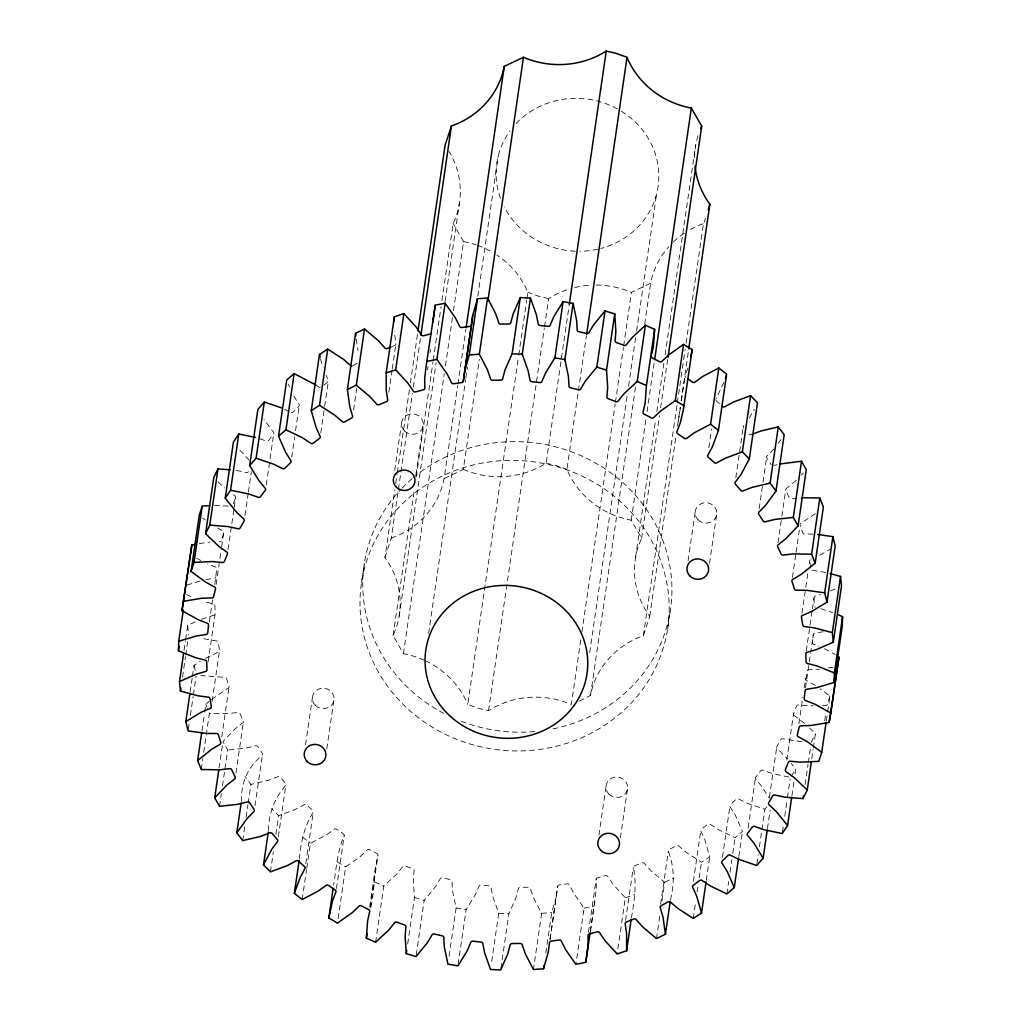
<?xml version="1.0" encoding="UTF-8"?>
<svg xmlns="http://www.w3.org/2000/svg" width="1021" height="1021" viewBox="0 0 1021 1021"><rect width="100%" height="100%" fill="white"/><g stroke="black" fill="none" stroke-linecap="round" stroke-linejoin="round"><path stroke-width="0.75" stroke-dasharray="5 3.75" d="M370.917 906.942C374.873 890.159 373.712 872.725 377.757 856.032A2.068 1.927 8.3 0 0 376.864 853.403L369.679 849.676A2.068 1.927 8.3 0 0 366.884 850.378L360.273 856.593L345.647 866.931L337.453 923.124M631.399 917.956C634.207 901.632 636.951 884.85 633.454 868.386A2.068 1.927 8.3 0 1 634.526 865.859L641.941 862.834A2.068 1.927 8.3 0 1 644.685 863.804L650.836 870.645L664.684 882.361L661.723 902.653M214.806 584.42L216.746 569.016A2.068 1.927 8.3 0 0 214.946 566.834L207.646 563.962M823.207 631.744L815.473 632.982A2.068 1.927 8.3 0 0 813.252 634.717L812.448 642.311A2.068 1.927 8.3 0 0 814.26 644.481L818.638 646.216M590.483 931.535L596.328 888.959L596.226 880.089A2.068 1.927 8.3 0 1 597.642 877.728L605.44 875.635A2.068 1.927 8.3 0 1 608.031 876.937L613.187 884.454L625.324 897.74L617.131 953.933M550.102 939.588L557.606 887.096A2.068 1.927 8.3 0 1 559.342 884.926L567.382 883.829A2.068 1.927 8.3 0 1 569.769 885.424L573.853 893.49L584.076 908.116L575.882 964.309M184.048 650.364L185.414 640.997M185.643 639.427L187.685 625.388L195.892 621.559M182.529 677.038L185.49 656.733M185.72 655.176L187.762 641.124M190.136 691.906L192.19 677.855M192.42 676.298L194.016 665.373L200.307 661.327M188.349 729.326L189.255 723.085M190.391 715.274L193.122 696.552M193.352 694.982L196.083 676.259M209.343 621.891L212.534 600.029M216.146 584.395L221.391 548.481M221.621 546.924L223.663 532.873A2.068 1.927 8.3 0 0 222.17 530.499L215.316 526.747M208.131 661.825L215.189 613.43L214.921 605.785A2.068 1.927 8.3 0 0 212.84 603.845L203.69 601.484M228.053 549.489L233.962 508.905M234.192 507.348L235.557 497.98A2.068 1.927 8.3 0 0 234.409 495.44L230.631 492.722M201.954 730.87L204.455 713.705M204.685 712.148L205.821 704.337L209.126 701.363M201.201 769.515L202.796 758.59M203.702 752.349L209.394 713.322L207.352 708.191M212.177 701.07L219.464 651.117M244.976 515.477L248.167 493.615M248.397 492.058L251.357 471.766M221.736 737.009L229.023 687.056M219.043 768.149L222.463 744.743M219.502 806.309L221.327 793.815M222.463 786.004L227.696 750.103L222.923 741.616L235.124 728.815L242.296 723.162A2.068 1.927 8.3 0 0 243.266 720.596L239.909 713.577A2.068 1.927 8.3 0 0 237.204 712.518L227.862 713.602L209.394 713.322M266.277 484.873L273.781 433.351M235.94 773.101L243.457 721.592M241.364 801.549C241.096 782.928 247.286 767.715 261.593 755.846A2.068 1.927 8.3 0 0 262.206 753.192L257.917 746.619A2.068 1.927 8.3 0 0 255.084 745.892L245.997 748.125L227.696 750.103M291.687 457.217L294.648 436.924M295.554 430.671L299.204 405.694M242.717 840.615L244.989 825.006M246.125 817.196L247.95 804.714M248.18 803.157L250.911 784.422L245.002 776.573M255.02 805.658L262.537 754.149M320.785 432.981L324.423 408.004M324.652 406.447L328.303 381.471M268.51 830.456C268.689 813.928 274.407 798.448 285.242 785.966A2.068 1.927 8.3 0 0 285.472 783.247L280.316 777.249A2.068 1.927 8.3 0 0 277.418 776.879L268.74 780.21L250.911 784.422M270.437 871.87L273.398 851.578M275.9 834.412L278.631 815.677L271.701 808.594M278.325 836.671L285.842 785.162M353.56 410.059L356.75 388.197M305.56 744.705L312.388 697.879M299.37 859.006C300.697 842.925 304.067 826.819 312.796 813.01A2.068 1.927 8.3 0 0 312.656 810.266L306.721 804.931A2.068 1.927 8.3 0 0 303.799 804.931L295.682 809.296L278.631 815.677M305.777 863.638L313.281 812.116M302.19 899.539L306.53 869.879M306.747 868.309L310.397 843.333L326.363 834.91L333.79 829.563A2.068 1.927 8.3 0 1 336.675 829.218L343.286 833.787A2.068 1.927 8.3 0 1 343.822 836.493C337.185 851.871 336.279 868.845 333.625 885.169M326.784 748.878L334.071 698.926M388.835 392.319L392.026 370.47M392.255 368.913L395.906 343.937M361.574 582.378L364.306 563.643M394.68 470.375L401.521 423.536M336.432 888.627L344.179 835.548M424.123 660.153A85.343 79.983 8.3 0 0 403.435 653.682L393.072 635.598A85.56 80.2 8.3 0 0 384.93 557.517L394.808 489.876M395.727 483.584L397.092 474.152M397.322 472.57L409.485 389.205M410.404 382.913L417.525 334.161M384.93 557.517L391.285 538.131L398.177 490.948M398.407 489.365L412.407 393.417M413.314 387.125L420.665 336.79M427.518 369.704L427.978 366.577M430.02 352.539L430.479 349.412M415.917 474.548L423.205 424.596M393.072 635.598L414.411 489.314M416.249 476.73L432.993 361.893M433.223 360.324L441.034 306.849M441.94 300.557L453.184 223.484A85.56 80.2 8.3 0 0 448.934 151.223M399.16 616.122L436.095 362.876M445.054 301.527L459.271 204.009M403.435 653.682L444.288 373.699M445.437 365.824L452.545 317.072M453.464 310.78L463.56 241.569L453.184 223.484M369.666 906.827L375.817 864.672M370.24 908.128L377.974 855.049M375.6 942.255L383.794 886.062L396.824 873.989L402.491 866.995A2.068 1.927 8.3 0 1 405.171 865.961L412.778 868.782A2.068 1.927 8.3 0 1 414.028 871.283L413.314 880.115L414.475 897.446L407.188 947.399M391.285 538.131A85.483 80.123 8.3 0 0 444.135 478.543L457.676 385.747M457.906 384.164L465.933 329.119M428.603 633.416L465.627 379.646M465.857 378.064L467.465 367.037M477.815 296.103L498.286 155.83M444.135 478.543L463.33 469.379L479.398 359.277M416.211 955.018L424.174 900.382L435.393 886.79L440.025 879.145A2.068 1.927 8.3 0 1 442.527 877.792L450.452 879.668A2.068 1.927 8.3 0 1 452.035 881.991L452.545 890.861L456.106 907.937L448.819 957.889M580.745 639.988L571.339 704.477A85.317 79.957 8.3 0 0 488.523 710.693L478.517 708.344L467.758 704.426L518.477 356.801M518.706 355.231L526.734 300.174M526.964 298.604L527.883 292.312A85.343 79.983 8.3 0 0 496.819 254.995M488.523 710.693L544.282 328.468M544.512 326.886L548.647 298.579A85.317 79.957 8.3 0 1 567.867 289.492M458.135 964.309L466.112 909.673L475.314 894.792L478.836 886.624A2.068 1.927 8.3 0 1 481.121 884.965L489.212 885.858A2.068 1.927 8.3 0 1 491.101 887.976L492.849 896.719L498.733 913.259L491.446 963.211M463.33 469.379A85.317 79.957 8.3 0 0 546.133 463.164L569.31 304.296M579.379 701.21L590.534 695.314A85.483 80.123 8.3 0 1 643.37 635.726L649.726 616.352A85.56 80.2 8.3 0 1 641.596 538.271L631.22 520.174A85.343 79.983 8.3 0 1 566.91 469.43L578.154 392.358M578.384 390.788L586.411 335.73M500.903 968.393L508.866 913.757L515.899 897.829L518.247 889.278A2.068 1.927 8.3 0 1 520.276 887.351L528.419 887.249A2.068 1.927 8.3 0 1 530.575 889.125L533.511 897.599L541.64 913.323L533.434 969.516M581.893 632.127L615.165 404.048M615.395 402.478L623.423 347.421M623.652 345.851L631.45 292.363L650.658 283.2A85.483 80.123 8.3 0 1 668.691 246.788M545.814 953.155L551.736 912.57L556.471 895.876M589.717 652.483L627.417 393.978M628.579 386.104L635.7 337.236M636.619 330.932L656.631 193.799M549.987 939.18L557.734 886.1M590.534 695.314L635.738 385.44M644.685 324.091L650.658 283.2M631.22 520.174L646.14 417.934M647.059 411.642L654.397 361.306M635.509 557.734L655.699 419.312M656.848 411.45L663.956 362.685M665.105 354.823L695.633 145.62M641.596 538.271L659.489 415.573M660.638 407.711L667.76 358.945M598.931 835.127L606.002 786.732M588.466 932.16L596.213 879.094M590.317 931.101L594.809 901.875M643.37 635.726L677.102 404.507M677.331 402.925L679.629 387.201M679.858 385.632L685.142 349.45M686.061 343.158L703.495 223.612L705.575 218.328M649.726 616.352L676.119 435.457M677.497 426.012L680.254 407.137M681.16 400.845L688.511 350.509M678.416 421.048L680.471 406.996M681.377 400.755L685.027 375.766M620.398 837.743L627.685 787.778M667.619 628.949A154.784 145.071 8.3 0 0 457.089 469.826A154.784 145.071 8.3 0 0 419.082 718.21A154.784 145.071 8.3 0 0 667.619 628.949L670.35 610.213M625.554 920.47L633.301 867.391M688.065 560.797L695.122 512.402M708.855 447.594L711.586 428.871M709.518 563.401L716.806 513.448M660.613 904.3L668.347 851.22M656.49 938.554L659.898 915.135M670.44 899.871C674.473 884.058 674.46 867.569 668.64 852.19A2.068 1.927 8.3 0 1 669.355 849.549L676.272 845.63A2.068 1.927 8.3 0 1 679.118 846.256L686.15 852.305L701.478 862.247L709.723 856.836L704.898 840.002L701.197 831.783A2.068 1.927 8.3 0 1 701.542 829.065L707.834 824.33A2.068 1.927 8.3 0 1 710.731 824.598L718.529 829.741L735.056 837.743L742.471 831.349L735.362 815.217L730.564 807.496A2.068 1.927 8.3 0 1 730.513 804.765L736.077 799.277A2.068 1.927 8.3 0 1 738.987 799.188L747.41 803.348L764.882 809.27L767.639 806.156M735.835 477.688L743.352 426.165M693.387 881.378L700.904 829.856M693.272 918.441L695.773 901.262M697.139 891.907L698.287 884.097M699.194 877.856L701.478 862.247M759.139 508.7L762.789 483.724M763.019 482.154L766.656 457.178M706.302 880.255L709.723 856.836M722.485 857.142L730.002 805.633M777.989 542.815L781.639 517.838M781.869 516.269L785.736 489.735M726.863 893.937L728.688 881.455M730.053 872.087L731.878 859.593M732.784 853.352L735.056 837.743M738.821 856.338L742.471 831.349M748.125 827.929L755.412 777.976M792.436 577.35L795.844 553.931M796.074 552.374L799.724 527.398M756.906 863.906L758.271 854.539M759.42 846.728L761.692 831.12M761.921 829.563L764.882 809.27M769.413 797.324L776.7 747.372M767.447 828.554L770.179 809.819M801.983 613.276L808.134 571.135M809.27 563.324L809.73 560.21M786.808 760.173L793.636 713.347L796.508 706.238A2.068 1.927 8.3 0 1 799.137 705.115L813.163 705.843M806.271 650.964L812.193 610.379M812.41 608.822L814.005 597.898A2.068 1.927 8.3 0 1 815.958 595.894L820.45 594.592M782.443 831.949L783.579 824.138M784.728 816.341L787.229 799.162M787.459 797.605L790.19 778.87M798.933 723.723L802.8 697.177M804.165 687.822L807.381 671.039A2.068 1.927 8.3 0 1 809.832 669.597L819.25 669.278M805.505 687.784L813.252 634.717M791.9 795.844L793.955 781.792M795.091 773.995L795.767 769.311L791.237 763.389M805.084 784.562L808.045 764.27M808.275 762.713L810.317 748.661M811.772 758.782L813.137 749.414M813.367 747.857L815.422 733.805L809.002 727.463M824.7 720.788L825.836 712.99M826.27 721.094L827.418 713.283M827.648 711.726L829.92 696.118L820.208 688.83M223.663 532.873L221.812 540.288A2.068 1.927 8.3 0 1 219.375 541.73M829.92 696.118L826.972 705.179L822.39 705.613M687.988 367.905L685.385 374.835A2.068 1.927 8.3 0 0 685.908 377.54M723.812 382.377L716.397 398.318A2.068 1.927 8.3 0 0 715.912 399.211M233.273 503.659L235.557 497.98M811.236 742.42L815.422 733.805M749.286 418.125L754.264 409.23M791.186 776.164L795.767 769.311M778.308 443.127L780.95 439.617M773.905 448.985L767.601 455.481A2.068 1.927 8.3 0 0 766.988 458.135L771.289 464.708M796.15 480.419L786.91 488.166A2.068 1.927 8.3 0 0 785.928 490.731L789.284 497.75A2.068 1.927 8.3 0 0 791.99 498.81L796.674 498.261M801.345 475.173L803.425 473.068M211.487 699.538L227.645 688.46A2.068 1.927 8.3 0 0 228.972 686.048L226.611 678.684A2.068 1.927 8.3 0 0 224.058 677.306L200.856 675.57M815.358 513.601L801.562 522.867A2.068 1.927 8.3 0 0 800.183 524.271M323.887 385.108L327.664 382.262A2.068 1.927 8.3 0 0 327.996 379.544L326.146 375.434M205.502 658.303L217.894 652.342A2.068 1.927 8.3 0 0 219.553 650.122L218.226 642.554A2.068 1.927 8.3 0 0 215.89 640.882L200.537 638.163M819.812 555.296L830.188 549.247M352.934 365.697L357.082 363.336M664.684 882.361L673.63 878.022M201.482 619.211L213.236 615.433A2.068 1.927 8.3 0 0 215.189 613.43M830.507 590.942L837.488 587.994M392.204 346.476L394.668 345.468A2.068 1.927 8.3 0 0 395.74 342.941L394.348 331.238M186.958 585.059L200.052 581.051M625.324 897.74L634.82 894.549M774.109 465.423L777.134 464.683M584.076 908.116L593.954 906.125M206 579.583L213.734 578.345A2.068 1.927 8.3 0 0 215.954 576.61M199.337 543.631L209.943 542.049M828.35 667.913L832.894 667.236M541.64 913.323L551.736 912.57M214.499 505.523L228.5 506.071M812.997 534.072L805.135 534.009A2.068 1.927 8.3 0 1 802.595 532.63L800.234 525.279M498.733 913.259L508.866 913.757M802.008 741.833L783.579 738.936A2.068 1.927 8.3 0 0 780.797 739.727L776.968 746.402A2.068 1.927 8.3 0 0 777.76 749.044L787.395 758.807M788.888 777.07L772.323 773.573L763.414 770.472A2.068 1.927 8.3 0 0 760.543 770.919L755.808 777.045A2.068 1.927 8.3 0 0 756.229 779.763L762.049 786.846L769.221 798.103M456.106 907.937L466.112 909.673M236.387 470.413L245.627 472.391A2.068 1.927 8.3 0 0 248.397 471.6M548.647 298.579L538.641 296.23L527.883 292.312M546.133 463.164L556.151 465.512L566.91 469.43M825.67 572.424L813.303 570.445A2.068 1.927 8.3 0 1 810.968 568.774M820.935 608.669L832.677 612.6M414.475 897.446L424.174 900.382M259.845 438.788L265.792 440.855A2.068 1.927 8.3 0 0 268.651 440.408L273.398 434.282A2.068 1.927 8.3 0 0 272.964 431.564L263.954 419.478M374.554 881.965L383.794 886.062M186.626 594.579L190.787 596.519M284.591 409.37L290.206 412.139M824.368 648.667L835.152 654.435M196.747 558.334L200.792 560.503M815.256 685.321L807.024 680.828A2.068 1.927 8.3 0 1 805.531 678.455M337.045 861.75L345.647 866.931M315.872 385.019L318.463 386.729A2.068 1.927 8.3 0 0 320.403 387.406M202.783 518.094L205.272 519.855M302.561 837.156L310.397 843.333M719.511 403.729L716.551 401.062A2.068 1.927 8.3 0 1 715.963 400.206M804.561 723.379L794.785 715.887A2.068 1.927 8.3 0 1 793.636 713.347M217.971 481.823L224.633 487.949M249.188 460.165L238.927 449.074M293.831 396.11L298.643 403.831A2.068 1.927 8.3 0 1 298.681 406.562L293.116 412.05A2.068 1.927 8.3 0 1 291.151 412.612M288.267 384.087L289.505 386.768M205.821 704.337L206.842 706.902M320.428 358.754L323.006 367.139M194.016 665.373L195.662 672.035M810.7 567.255L809.64 561.205A2.068 1.927 8.3 0 1 811.299 558.985M356.15 339.074L358.014 350.548M187.685 625.388L188.681 634.883M814.005 597.898L814.273 605.542A2.068 1.927 8.3 0 0 815.332 607.214M743.722 428.08A2.068 1.927 8.3 0 1 743.964 425.361M750.805 434.831A2.068 1.927 8.3 0 1 748.891 434.078M413.416 477.586A154.784 145.071 8.3 0 1 654.895 523.046A154.784 145.071 8.3 0 1 549.617 729.556M534.876 731.559A154.784 145.071 8.3 0 1 460.101 720.877M443.867 713.462A154.784 145.071 8.3 0 1 400.947 489.301M402.019 488.178A154.784 145.071 8.3 0 1 412.216 478.594M621.279 111.161A81.463 76.358 8.3 0 1 658.035 186.792A81.463 76.358 8.3 0 1 600.807 248.46M597.898 249.175A81.463 76.358 8.3 0 1 579.839 251.281M575.295 251.204A81.463 76.358 8.3 0 1 504.272 206.957M500.507 198.329A81.463 76.358 8.3 0 1 510.066 130.803M516.077 123.567A81.463 76.358 8.3 0 1 619.989 110.383M694.574 157.821A85.56 80.2 8.3 0 1 698.211 135.04M673.515 241.798A85.483 80.123 8.3 0 1 684.466 233.082M690.502 229.419A85.483 80.123 8.3 0 1 703.495 223.612M574.759 287.539A85.317 79.957 8.3 0 1 591.874 285.14M596.226 285.063A85.317 79.957 8.3 0 1 631.45 292.363M463.56 241.569A85.343 79.983 8.3 0 1 476.169 244.861M477.534 245.334A85.343 79.983 8.3 0 1 493.169 252.698M425.425 660.766A85.343 79.983 8.3 0 1 467.758 704.426M698.045 519.753A10.861 10.184 8.3 0 0 716.346 516.064A10.861 10.184 8.3 0 0 703.507 502.957A10.861 10.184 8.3 0 0 698.045 519.753M608.924 794.096A10.861 10.184 8.3 0 0 627.213 790.407A10.861 10.184 8.3 0 0 614.374 777.287A10.861 10.184 8.3 0 0 608.924 794.096M315.31 705.23A10.861 10.184 8.3 0 0 333.612 701.542A10.861 10.184 8.3 0 0 320.773 688.435A10.861 10.184 8.3 0 0 315.31 705.23M404.444 430.9A10.861 10.184 8.3 0 0 422.745 427.212A10.861 10.184 8.3 0 0 409.893 414.092A10.861 10.184 8.3 0 0 404.444 430.9"/><path stroke-width="1.5" d="M631.182 919.525L626.626 950.742L617.131 953.933L604.994 940.647L599.838 933.13A2.068 1.927 8.3 0 0 597.234 931.841L589.449 933.921A2.068 1.927 8.3 0 0 588.032 936.283L588.134 945.152L585.76 962.318L575.882 964.309L565.66 949.683L561.576 941.617A2.068 1.927 8.3 0 0 559.176 940.022L551.149 941.12A2.068 1.927 8.3 0 0 549.413 943.289L548.277 952.083L543.529 968.763L533.434 969.516L525.317 953.793L522.382 945.318A2.068 1.927 8.3 0 0 520.212 943.442L512.083 943.557A2.068 1.927 8.3 0 0 510.053 945.484L507.705 954.035L500.673 969.95L490.539 969.465L484.643 952.912L482.907 944.17A2.068 1.927 8.3 0 0 481.019 942.051L472.914 941.158A2.068 1.927 8.3 0 0 470.63 942.817L467.108 950.985L457.919 965.866L447.913 964.143L444.352 947.054L443.829 938.184A2.068 1.927 8.3 0 0 442.246 935.861L434.333 933.985A2.068 1.927 8.3 0 0 431.832 935.351L427.186 942.996L415.981 956.588L406.281 953.64L405.12 936.308L405.835 927.476A2.068 1.927 8.3 0 0 404.584 924.988L396.965 922.154A2.068 1.927 8.3 0 0 394.297 923.201L388.631 930.195L375.6 942.255L366.36 938.159L367.611 920.878L369.551 912.225A2.068 1.927 8.3 0 0 368.658 909.609L361.485 905.869A2.068 1.927 8.3 0 0 358.677 906.571L352.079 912.8L337.453 923.124L328.839 917.943L333.165 888.283M432.866 322.368L435.24 305.202L445.118 303.211L436.924 359.405L447.147 374.031L451.231 382.109A2.068 1.927 8.3 0 0 453.618 383.705L461.658 382.594A2.068 1.927 8.3 0 0 463.394 380.425L472.723 315.451L477.471 298.757L487.566 298.004L495.683 313.728L498.618 322.202A2.068 1.927 8.3 0 0 500.788 324.078L508.917 323.976A2.068 1.927 8.3 0 0 510.947 322.049L513.295 313.498L520.327 297.57L530.461 298.068L536.357 314.608L538.093 323.351A2.068 1.927 8.3 0 0 539.981 325.469L548.086 326.363A2.068 1.927 8.3 0 0 550.37 324.704L553.893 316.536L563.082 301.654L573.087 303.39L576.648 320.466L577.171 329.336A2.068 1.927 8.3 0 0 578.754 331.659L586.667 333.535A2.068 1.927 8.3 0 0 589.168 332.182L593.814 324.538L605.019 310.946L614.719 313.881L615.88 331.212L615.165 340.044A2.068 1.927 8.3 0 0 616.416 342.546L624.035 345.366A2.068 1.927 8.3 0 0 626.703 344.332L632.369 337.338L645.4 325.265L654.64 329.362L646.446 385.568L645.183 402.848L643.243 411.501A2.068 1.927 8.3 0 0 644.136 414.118L651.321 417.844A2.068 1.927 8.3 0 0 654.116 417.155L660.727 410.927L675.353 400.589L683.547 344.396L692.161 349.578L683.304 410.059L680.318 422.72L677.178 431.028A2.068 1.927 8.3 0 0 677.714 433.734L684.325 438.303A2.068 1.927 8.3 0 0 687.21 437.958L694.637 432.61L710.603 424.187L718.81 367.994L726.646 374.171L718.439 430.377L712.467 446.688L708.204 454.524A2.068 1.927 8.3 0 0 708.344 457.255L714.279 462.59A2.068 1.927 8.3 0 0 717.201 462.602L725.318 458.225L742.369 451.844L749.299 458.927L741.093 474.331L735.758 481.555A2.068 1.927 8.3 0 0 735.528 484.273L740.684 490.284A2.068 1.927 8.3 0 0 743.582 490.642L752.26 487.323L770.089 483.099L775.998 490.961L765.699 505.178L759.407 511.674A2.068 1.927 8.3 0 0 758.794 514.342L763.083 520.914A2.068 1.927 8.3 0 0 765.916 521.629L775.003 519.395L793.304 517.417L798.077 525.904L785.876 538.705L778.704 544.359A2.068 1.927 8.3 0 0 777.734 546.924L781.091 553.944A2.068 1.927 8.3 0 0 783.796 555.003L793.138 553.918L811.606 554.199L815.179 563.184L801.268 574.351L793.355 579.06A2.068 1.927 8.3 0 0 792.028 581.472L794.389 588.836A2.068 1.927 8.3 0 0 796.942 590.215L806.373 590.278L824.687 592.831L826.984 602.148L811.606 611.49L803.106 615.178A2.068 1.927 8.3 0 0 801.447 617.399L802.774 624.967A2.068 1.927 8.3 0 0 805.11 626.639L814.477 627.877L832.319 632.637L833.315 642.145L816.736 649.484L807.764 652.087A2.068 1.927 8.3 0 0 805.811 654.091L806.08 661.736A2.068 1.927 8.3 0 0 808.16 663.676L817.311 666.049L834.374 672.954L834.042 682.462L816.545 687.695L807.266 689.175A2.068 1.927 8.3 0 0 805.046 690.911L804.254 698.504A2.068 1.927 8.3 0 0 806.054 700.687L814.822 704.145L830.826 713.066L829.167 722.447L811.057 725.472L801.625 725.791A2.068 1.927 8.3 0 0 799.188 727.233L797.337 734.648A2.068 1.927 8.3 0 0 798.83 737.022L807.049 741.527L821.726 752.311L818.778 761.372L800.349 762.151L790.943 761.309A2.068 1.927 8.3 0 0 788.301 762.445L785.443 769.54A2.068 1.927 8.3 0 0 786.591 772.08L794.147 777.53L807.228 790.012L803.029 798.613L784.613 797.12L775.373 795.129A2.068 1.927 8.3 0 0 772.603 795.921L768.762 802.595A2.068 1.927 8.3 0 0 769.566 805.25L776.305 811.567L787.574 825.504L782.214 833.506L764.116 829.767L755.208 826.665A2.068 1.927 8.3 0 0 752.349 827.112L747.602 833.251A2.068 1.927 8.3 0 0 748.036 835.957L753.855 843.04L763.121 858.214L756.689 865.463L739.217 859.542L730.794 855.394A2.068 1.927 8.3 0 0 727.884 855.47L722.319 860.958A2.068 1.927 8.3 0 0 722.358 863.702L727.169 871.411L734.265 887.555L726.863 893.937L710.322 885.934L702.537 880.791A2.068 1.927 8.3 0 0 699.627 880.523L693.336 885.271A2.068 1.927 8.3 0 0 693.004 887.976L696.705 896.208L701.516 913.029L693.272 918.441L677.944 908.499L670.912 902.462A2.068 1.927 8.3 0 0 668.066 901.837L661.161 905.755A2.068 1.927 8.3 0 0 660.447 908.396L662.986 916.986L665.437 934.215L656.49 938.554L642.63 926.838L636.491 919.998A2.068 1.927 8.3 0 0 633.747 919.04L626.332 922.065A2.068 1.927 8.3 0 0 625.26 924.592L626.588 933.398L626.626 950.742M654.64 329.362L653.389 346.655L651.768 353.853M328.839 917.943L332.489 901.007L335.615 892.686A2.068 1.927 8.3 0 0 335.092 889.993L328.481 885.411A2.068 1.927 8.3 0 0 325.597 885.769L318.169 891.103L302.19 899.539L294.354 893.349L300.34 877.039L304.603 869.203A2.068 1.927 8.3 0 0 304.449 866.472L298.515 861.137A2.068 1.927 8.3 0 0 295.605 861.124L287.475 865.502L270.437 871.87L263.507 864.8L271.714 849.395L277.036 842.172A2.068 1.927 8.3 0 0 277.278 839.441L272.109 833.442A2.068 1.927 8.3 0 0 269.212 833.072L260.534 836.403L242.717 840.615L236.808 832.766L247.095 818.548L253.399 812.052A2.068 1.927 8.3 0 0 254.012 809.385L249.711 802.812A2.068 1.927 8.3 0 0 246.891 802.098L237.804 804.318L219.502 806.309L214.716 797.809L226.93 785.009L234.09 779.355A2.068 1.927 8.3 0 0 235.072 776.802L231.716 769.77A2.068 1.927 8.3 0 0 229.01 768.711L219.655 769.808L201.201 769.515L197.627 760.53L211.538 749.376L219.438 744.666A2.068 1.927 8.3 0 0 220.766 742.241L218.405 734.89A2.068 1.927 8.3 0 0 215.865 733.512L206.421 733.435L188.119 730.896L185.809 721.566L201.188 712.237L209.701 708.548A2.068 1.927 8.3 0 0 211.36 706.315L210.032 698.747A2.068 1.927 8.3 0 0 207.697 697.075L198.329 695.85L180.475 691.077L179.492 681.581L196.07 674.23L205.042 671.627A2.068 1.927 8.3 0 0 206.995 669.636L206.727 661.991A2.068 1.927 8.3 0 0 204.634 660.038L195.496 657.677L178.42 650.773L178.752 641.252L183.308 610.035M838.407 614.808L842.58 616.748L842.248 626.269L834.042 682.462M431.551 333.599L423.766 335.692A2.068 1.927 8.3 0 1 421.163 334.39L416.006 326.873L403.869 313.587L394.374 316.778L386.18 372.984L386.219 390.328L387.546 399.134A2.068 1.927 8.3 0 1 386.474 401.661L379.059 404.686A2.068 1.927 8.3 0 1 376.315 403.716L370.164 396.875L356.316 385.172L364.51 328.966L378.37 340.682L384.509 347.523A2.068 1.927 8.3 0 0 387.253 348.493L390.966 346.974M394.132 321.117L394.374 316.778M472.723 315.451L471.587 324.231A2.068 1.927 8.3 0 1 469.851 326.401L461.824 327.499A2.068 1.927 8.3 0 1 459.424 325.903L455.34 317.837L445.118 303.211M178.752 641.252L196.249 636.019L205.527 634.552A2.068 1.927 8.3 0 0 207.748 632.816L208.552 625.222A2.068 1.927 8.3 0 0 206.74 623.04L197.985 619.581L181.98 610.66L191.833 545.086L194.807 544.423M181.98 610.66L191.833 545.086M178.42 650.773L179.109 646.089M183.627 601.28L201.75 598.255L211.168 597.936A2.068 1.927 8.3 0 0 213.619 596.494L215.469 589.079A2.068 1.927 8.3 0 0 213.976 586.692L205.744 582.2L191.08 571.415L199.274 515.209L202.222 506.148L209.892 505.637M191.08 571.415L194.028 562.341L202.222 506.148M179.492 681.581L183.589 653.478M180.475 691.077L180.934 687.963M194.028 562.341L212.457 561.576L221.863 562.418A2.068 1.927 8.3 0 0 224.492 561.282L227.364 554.173A2.068 1.927 8.3 0 0 226.215 551.646L218.66 546.184L205.578 533.715L213.772 477.522L217.971 468.907L230.248 469.8M205.578 533.715L209.764 525.113L217.971 468.907M185.809 721.566L189.919 693.476M209.764 525.113L228.194 526.606L237.421 528.597A2.068 1.927 8.3 0 0 240.203 527.806L244.032 521.118A2.068 1.927 8.3 0 0 243.24 518.477L236.489 512.146L225.233 498.21L233.426 442.016L238.786 434.014L255.378 437.422M225.233 498.21L230.58 490.22L238.786 434.014M197.627 760.53L201.724 732.44M230.58 490.22L248.677 493.96L257.586 497.048A2.068 1.927 8.3 0 0 260.457 496.614L265.192 490.476A2.068 1.927 8.3 0 0 264.771 487.757L258.951 480.674L249.686 465.512L257.879 409.319L264.311 402.057L281.783 407.979M249.686 465.512L256.118 458.263L264.311 402.057M214.716 797.809L218.826 769.719M256.118 458.263L273.59 464.172L282.013 468.333A2.068 1.927 8.3 0 0 284.923 468.243L290.487 462.768A2.068 1.927 8.3 0 0 290.436 460.024L285.638 452.303L278.529 436.171L286.735 379.965L294.137 373.584L315.872 385.019M278.529 436.171L285.944 429.79L294.137 373.584M236.808 832.766L241.135 803.106M285.944 429.79L302.471 437.779L310.269 442.923A2.068 1.927 8.3 0 0 313.166 443.191L319.458 438.456A2.068 1.927 8.3 0 0 319.803 435.737L316.102 427.518L311.277 410.684L319.484 354.491L327.728 349.08L343.056 359.022L350.088 365.071A2.068 1.927 8.3 0 0 351.913 365.977M311.277 410.684L319.522 405.286L327.728 349.08M263.507 864.8L268.293 832.013M319.522 405.286L334.85 415.215L341.882 421.265A2.068 1.927 8.3 0 0 344.728 421.89L351.645 417.972A2.068 1.927 8.3 0 0 352.36 415.33L349.82 406.741L347.37 389.499L355.563 333.305L364.51 328.966M294.354 893.349L299.14 860.575M435.24 305.202L426.191 365.646L424.672 378.561L424.774 387.431A2.068 1.927 8.3 0 1 423.358 389.805L415.56 391.885A2.068 1.927 8.3 0 1 412.969 390.596L407.813 383.079L395.676 369.793L403.869 313.587M417.985 331.008L445.054 145.403L451.41 126.017A85.483 80.123 8.3 0 0 504.259 66.429L523.454 57.265A85.317 79.957 8.3 0 0 606.257 51.05L616.263 53.398L627.022 57.316A85.343 79.983 8.3 0 0 691.345 108.06L701.721 126.145L667.989 357.376M420.894 335.22L451.41 126.017M366.36 938.159L367.05 933.475M466.163 327.537L504.259 66.429M463.266 381.42L471.472 325.227M464.529 371.644L469.264 354.963L477.471 298.757M520.327 297.57L512.134 353.776L505.101 369.691L502.753 378.242A2.068 1.927 8.3 0 1 500.724 380.169L492.581 380.271A2.068 1.927 8.3 0 1 490.425 378.408L487.489 369.921L479.36 354.198L487.566 298.004M487.885 301.067L523.454 57.265M406.281 953.64L406.728 950.525M563.082 301.654L554.888 357.861L545.686 372.742L542.164 380.91A2.068 1.927 8.3 0 1 539.879 382.569L531.788 381.675A2.068 1.927 8.3 0 1 529.899 379.557L528.151 370.802L522.267 354.261L530.461 298.068M569.31 304.296L606.257 51.05M605.019 310.946L596.826 367.139L585.607 380.731L580.975 388.376A2.068 1.927 8.3 0 1 578.473 389.741L570.548 387.865A2.068 1.927 8.3 0 1 568.965 385.53L568.455 376.672L564.894 359.583L573.087 303.39M586.641 334.161L627.022 57.316M645.4 325.265L637.206 381.471L624.176 393.532L618.509 400.526A2.068 1.927 8.3 0 1 615.829 401.559L608.222 398.739A2.068 1.927 8.3 0 1 606.972 396.237L607.686 387.406L606.525 370.074L614.719 313.881M543.529 968.763L543.989 965.636M654.627 359.737L691.345 108.06M585.76 962.318L590.087 932.658M688.741 348.94L709.85 204.226A85.56 80.2 8.3 0 1 694.982 166.002M665.437 934.215L670.21 901.441M742.369 451.844L750.563 395.65L733.525 402.032L725.395 406.396A2.068 1.927 8.3 0 1 722.485 406.396M749.299 458.927L757.493 402.733L750.563 395.65M701.516 913.029L706.073 881.812M770.089 483.099L778.283 426.906L760.466 431.117L751.788 434.448M775.998 490.961L784.192 434.755L778.283 426.906M734.265 887.555L738.591 857.895M793.304 517.417L801.498 461.224L780.172 463.942M798.077 525.904L806.284 469.711L801.498 461.224M763.121 858.214L767.218 830.111M811.606 554.199L819.799 498.006L801.345 497.725M815.179 563.184L823.373 506.99L819.799 498.006M787.574 825.504L791.671 797.414M824.687 592.831L832.881 536.638L817.63 534.455M826.984 602.148L835.191 545.954L832.881 536.638M803.029 798.613L803.489 795.487M807.228 790.012L811.325 761.908M832.319 632.637L840.525 576.444L830.15 573.534M833.315 642.145L841.508 585.939L840.525 576.444M821.726 752.311L826.053 722.651M834.374 672.954L842.58 616.748M829.167 722.447L839.02 656.873L830.826 713.066M692.161 349.578L690.834 356.674M709.85 204.226L708.229 210.007M725.395 378.332L726.225 375.562M683.547 344.396L668.921 354.734L662.323 360.949A2.068 1.927 8.3 0 1 659.515 361.651L652.342 357.924A2.068 1.927 8.3 0 1 651.219 356.278M347.37 389.499L356.316 385.172M718.81 367.994L702.831 376.417L695.403 381.765A2.068 1.927 8.3 0 1 692.519 382.109L688.116 379.059M386.18 372.984L395.676 369.793M427.046 361.396L436.924 359.405M469.264 354.963L479.36 354.198M512.134 353.776L522.267 354.261M554.888 357.861L564.894 359.583M596.826 367.139L606.525 370.074M637.206 381.471L646.446 385.568M675.353 400.589L683.955 405.771M710.603 424.187L718.439 430.377M319.484 354.491L320.122 357.337M355.563 333.305L355.806 336.19M700.597 128.646A85.56 80.2 8.3 0 1 701.721 126.145M689.851 575.946A10.861 10.184 8.3 0 0 708.14 572.258A10.861 10.184 8.3 0 0 695.301 559.151A10.861 10.184 8.3 0 0 689.851 575.946M600.718 850.289A10.861 10.184 8.3 0 0 619.02 846.6A10.861 10.184 8.3 0 0 606.18 833.493A10.861 10.184 8.3 0 0 600.718 850.289M307.117 761.436A10.861 10.184 8.3 0 0 325.418 757.748A10.861 10.184 8.3 0 0 312.579 744.628A10.861 10.184 8.3 0 0 307.117 761.436M396.237 487.094A10.861 10.184 8.3 0 0 414.539 483.405A10.861 10.184 8.3 0 0 401.7 470.298A10.861 10.184 8.3 0 0 396.237 487.094M450.58 716.512A81.463 76.358 8.3 0 0 585.569 680.854A81.463 76.358 8.3 0 0 483.048 588.224A81.463 76.358 8.3 0 0 450.58 716.512"/></g></svg>
